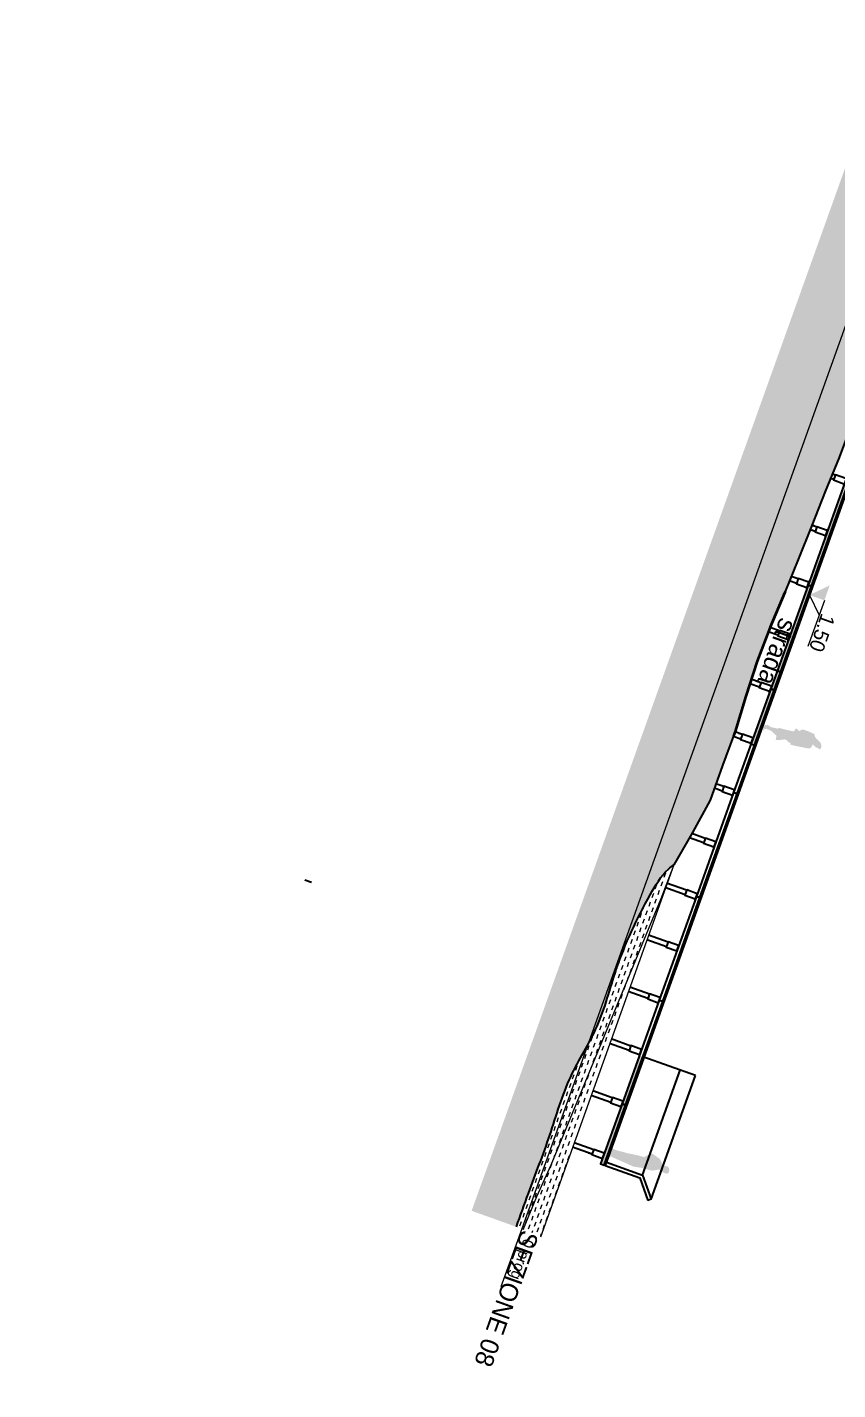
# Model space of a CAD drawing. Header units: inches. Extents: x -3368894 to 5148796, y 84 to 10864301.
# Drawn here: x 502233.65 to 502255.71, y 4346518.92 to 4346556 of the extents above; entities that cross this region are included whole.
import ezdxf

# ---------------------------------------------------------------- set-up
doc = ezdxf.new("R2010")
doc.units = ezdxf.units.IN
doc.header["$MEASUREMENT"] = 0
for name, color, linetype, lineweight in [('_sagome', 252, 'Continuous', 13), ('cm_alberi in secondo piano', 252, 'Continuous', 9), ('cm_campiture', 252, 'Continuous', 9), ('cm_linea di terra', 4, 'Continuous', 25), ('cm_quote', 174, 'Continuous', 0), ('cm_testi', 250, 'Continuous', 0), ('cp_piattaforme volumi_linea', 4, 'Continuous', 25)]:
    doc.layers.add(name, color=color, linetype=linetype, lineweight=lineweight)
doc.layers.add('cm_arredi', color=251, linetype='Continuous')
doc.layers.add('Finestre', color=254, linetype='Continuous', lineweight=9, plot=False)
doc.styles.get("Standard").update_dxf_attribs({"font": 'GOTHIC.TTF'})
doc.dimstyles.new('Quote 200', dxfattribs={"dimtxt": 0.5, "dimasz": 0.2, "dimexe": 1.25, "dimexo": 0.625, "dimgap": 0.2, "dimtad": 1, "dimzin": 1, "dimtxsty": 'Standard', "dimblk": 'ARCHTICK', "dimcen": 2.5, "dimse1": 1, "dimse2": 1, "dimazin": 0, "dimtfac": 1, "dimtmove": 0, "dimatfit": 3, "dimldrblk": 'NONE', "dimfxl": 1, "dimlwd": 0, "dimarcsym": 0})

# ---------------------------------------------------------------- blocks, each defined once
blk = doc.blocks.new('quotaalt')
at = {"layer": 'cm_quote'}
for p, q in [((0, 0.32), (0.991, 0.32)), ((0, 0), (0.32, 0.32))]:
    blk.add_line(p, q, dxfattribs=at)
blk.add_solid([(0, 0.32), (0, 0), (-0.32, 0.32)], dxfattribs=at)
blk = doc.blocks.new('_ArchTick')
at = {"color": 0, "linetype": 'ByBlock', "const_width": 0.15}
blk.add_lwpolyline([(-0.5, -0.5), (0.5, 0.5)], dxfattribs=at)
blk = doc.blocks.new('*D263')
at = {"layer": 'cm_quote', "color": 0, "lineweight": 0, "transparency": 16777216}
for p, q in [((-3368891.703, 8689622.26), (-929594.242, 10864300.067)), ((-3368894.34, 8689619.909), (-3368891.703, 8689622.26))]:
    blk.add_line(p, q, dxfattribs=at)
at = {"layer": 'DEFPOINTS', "color": 0, "transparency": 16777216}
for p in [(-3368891.703, 8689622.26), (503231.569, 4346330.378), (503228.933, 4346328.028)]:
    blk.add_point(p, dxfattribs=at)
at = {"layer": 'cm_quote', "color": 0, "lineweight": 0, "transparency": 16777216, "xscale": 0.2, "yscale": 0.2, "zscale": 0.2}
for p, rotation in [((-3368891.703, 8689622.26), 41.71758129249201), ((-3368894.34, 8689619.909), 221.717581292492)]:
    blk.add_blockref('_ArchTick', p, dxfattribs=dict(at, rotation=rotation))
at = {"layer": 'cm_quote', "color": 0, "transparency": 16777216, "insert": (-929595.199, 10864299.865), "char_height": 0.5, "attachment_point": 5, "rotation": 41.7176}
blk.add_mtext('3,53', dxfattribs=at)
blk = doc.blocks.new('_None')
blk = doc.blocks.new('A$C74992FF4')
for p in [(50, 0.04), (0, 0)]:
    blk.add_line(p, (50, 0))
at = {"flags": 128}
for points in [[(14.86, 1), (15.82, 1), (16.77, 1), (17.72, 1), (26.34, 1.07), (27.33, 1.05), (28.33, 1.01), (29.32, 0.98), (30.32, 0.94), (31.26, 0.902)], [(35.43, 0.899), (36.29, 0.89), (37.29, 0.89), (38.28, 0.74), (39.28, 0.55)]]:
    blk.add_lwpolyline(points, dxfattribs=at)
at = {"color": 0, "lineweight": 35, "flags": 128}
blk.add_lwpolyline([(31.26, 0.902), (31.31, 0.9), (32.31, 0.84), (33.3, 0.82), (34.3, 0.85), (35.3, 0.9), (35.43, 0.899)], dxfattribs=at)
at = {"color": 5, "flags": 128}
blk.add_lwpolyline([(39.28, 0.55), (40.27, 0.53), (48.1, 0.16), (49.05, 0.08), (50, 0.04)], dxfattribs=at)
blk.add_text('strada', height=0.5).set_placement((31.949, 1.002))

msp = doc.modelspace()

# ---------------------------------------------------------------- hatches: boundary and pattern name
at = {"layer": '_sagome'}
for points in [[(502254.862, 4346536.382), (502254.963, 4346536.379), (502254.994, 4346536.414), (502255.024, 4346536.475), (502255.054, 4346536.483), (502255.051, 4346536.469), (502255.052, 4346536.441), (502255.072, 4346536.442), (502255.101, 4346536.426), (502255.096, 4346536.414), (502255.105, 4346536.404), (502255.114, 4346536.404), (502255.176, 4346536.384), (502255.185, 4346536.371), (502255.206, 4346536.349), (502255.238, 4346536.362), (502255.259, 4346536.407), (502255.261, 4346536.471), (502255.238, 4346536.536), (502255.129, 4346536.64), (502255.086, 4346536.699), (502255.081, 4346536.761), (502254.889, 4346536.849), (502254.787, 4346536.883), (502254.724, 4346536.883), (502254.66, 4346536.847), (502254.575, 4346536.926), (502254.529, 4346536.863), (502254.518, 4346536.836), (502254.213, 4346536.905), (502254.103, 4346536.938), (502254.083, 4346536.909), (502254.054, 4346536.918), (502253.893, 4346536.956), (502253.865, 4346536.967), (502253.848, 4346536.99), (502253.812, 4346537.007), (502253.782, 4346537.026), (502253.777, 4346537.024), (502253.792, 4346537), (502253.762, 4346537.01), (502253.713, 4346537.007), (502253.671, 4346536.974), (502253.67, 4346536.947), (502253.693, 4346536.953), (502253.69, 4346536.945), (502253.675, 4346536.863), (502253.684, 4346536.862), (502253.715, 4346536.9), (502253.771, 4346536.911), (502253.795, 4346536.894), (502253.818, 4346536.886), (502253.897, 4346536.854), (502254.04, 4346536.724), (502254.021, 4346536.602), (502254.114, 4346536.605), (502254.204, 4346536.611), (502254.251, 4346536.621), (502254.33, 4346536.603), (502254.338, 4346536.569), (502254.369, 4346536.544), (502254.42, 4346536.527), (502254.417, 4346536.503), (502254.422, 4346536.481), (502254.484, 4346536.46)], [(502250.534, 4346525.305), (502250.571, 4346525.306), (502250.63, 4346525.349), (502250.66, 4346525.352), (502250.863, 4346525.208), (502250.918, 4346525.113), (502250.926, 4346525.05), (502250.939, 4346525.039), (502250.943, 4346525.027), (502250.95, 4346525.01), (502250.992, 4346525.018), (502251.075, 4346525.003), (502251.118, 4346524.955), (502251.124, 4346524.91), (502251.114, 4346524.843), (502251.073, 4346524.799), (502251.039, 4346524.808), (502251.04, 4346524.812), (502250.985, 4346524.823), (502250.924, 4346524.857), (502250.894, 4346524.883), (502250.89, 4346524.909), (502250.845, 4346524.917), (502250.812, 4346524.914), (502250.761, 4346524.903), (502250.667, 4346524.886), (502250.558, 4346524.905), (502250.457, 4346524.953), (502250.431, 4346524.952), (502250.141, 4346524.999), (502249.916, 4346525.102), (502249.675, 4346525.207), (502249.558, 4346525.259), (502249.539, 4346525.277), (502249.518, 4346525.268), (502249.474, 4346525.181), (502249.45, 4346525.187), (502249.474, 4346525.268), (502249.492, 4346525.362), (502249.512, 4346525.398), (502249.538, 4346525.427), (502249.54, 4346525.435), (502249.529, 4346525.451), (502249.537, 4346525.494), (502249.562, 4346525.49), (502249.591, 4346525.478), (502249.701, 4346525.438), (502249.854, 4346525.399), (502250.001, 4346525.357), (502250.022, 4346525.355), (502250.252, 4346525.306), (502250.444, 4346525.256), (502250.463, 4346525.269)]]:
    msp.add_hatch(color=256, dxfattribs=at).paths.add_polyline_path(points)
at = {"layer": 'cm_campiture'}
h = msp.add_hatch(color=253, dxfattribs=at)
h.dxf.hatch_style = 1
edge = h.paths.add_edge_path()
edge.add_line((502258.939, 4346553.356), (502259.166, 4346553.991))
edge.add_line((502259.166, 4346553.991), (502258.396, 4346554.789))
edge.add_line((502258.396, 4346554.789), (502258.789, 4346555.846))
edge.add_line((502258.789, 4346555.846), (502259.886, 4346555.999))
edge.add_line((502259.886, 4346555.999), (502259.903, 4346556.048))
edge.add_line((502259.903, 4346556.048), (502260.243, 4346556.936))
edge.add_line((502260.243, 4346556.936), (502260.619, 4346557.81))
edge.add_line((502260.619, 4346557.81), (502260.94, 4346558.704))
edge.add_line((502260.94, 4346558.704), (502261.235, 4346559.618))
edge.add_line((502261.235, 4346559.618), (502261.433, 4346560.556))
edge.add_line((502261.433, 4346560.556), (502261.716, 4346561.464))
edge.add_line((502261.716, 4346561.464), (502262.103, 4346562.335))
edge.add_line((502262.103, 4346562.335), (502262.483, 4346563.218))
edge.add_line((502262.483, 4346563.218), (502262.85, 4346564.096))
edge.add_line((502262.85, 4346564.096), (502263.227, 4346564.97))
edge.add_line((502263.227, 4346564.97), (502263.602, 4346565.898))
edge.add_line((502263.602, 4346565.898), (502263.958, 4346566.833))
edge.add_line((502263.958, 4346566.833), (502264.286, 4346567.777))
edge.add_line((502264.286, 4346567.777), (502264.586, 4346568.732))
edge.add_line((502264.586, 4346568.732), (502264.866, 4346569.694))
edge.add_line((502264.866, 4346569.694), (502264.991, 4346570.011))
edge.add_line((502264.991, 4346570.011), (502262.608, 4346570.864))
edge.add_line((502262.608, 4346570.864), (502245.745, 4346523.794))
edge.add_line((502245.745, 4346523.794), (502246.963, 4346523.357))
edge.add_spline(control_points=[(502246.963, 4346523.357), (502247.07, 4346523.662), (502247.365, 4346524.497), (502247.901, 4346525.84), (502248.343, 4346527.434), (502249.257, 4346528.8), (502249.683, 4346530.578), (502250.365, 4346531.986), (502250.923, 4346532.956), (502251.195, 4346533.172), (502251.244, 4346533.211)], knot_values=[0, 0, 0, 0, 0.968691, 2.655975, 4.343191, 5.893065, 7.51976, 9.761271, 10.614649, 10.799964, 10.799964, 10.799964, 10.799964], degree=3, periodic=0)
edge.add_line((502251.244, 4346533.211), (502251.76, 4346534.088))
edge.add_line((502251.76, 4346534.088), (502252.235, 4346534.97))
edge.add_line((502252.235, 4346534.97), (502252.572, 4346535.911))
edge.add_line((502252.572, 4346535.911), (502252.87, 4346536.718))
edge.add_line((502252.87, 4346536.718), (502252.915, 4346536.84))
edge.add_line((502252.915, 4346536.84), (502253.206, 4346537.798))
edge.add_line((502253.206, 4346537.798), (502253.515, 4346538.749))
edge.add_line((502253.515, 4346538.749), (502253.867, 4346539.675))
edge.add_line((502253.867, 4346539.675), (502254.261, 4346540.596))
edge.add_line((502254.261, 4346540.596), (502254.633, 4346541.514))
edge.add_line((502254.633, 4346541.514), (502255.008, 4346542.442))
edge.add_line((502255.008, 4346542.442), (502255.37, 4346543.364))
edge.add_line((502255.37, 4346543.364), (502255.745, 4346544.292))
edge.add_line((502255.745, 4346544.292), (502256.097, 4346545.217))
edge.add_line((502256.097, 4346545.217), (502258.939, 4346553.356))
at = {"layer": 'cm_campiture', "linetype": 'Continuous'}
h = msp.add_hatch(dxfattribs=at)
h.set_pattern_fill('DASH', color=256, angle=90)
h.set_pattern_definition([(70.2893, (502264.50103, 4346543.16383), (-0.07551704, 0.15983484), [0.125, -0.125])])
edge = h.paths.add_edge_path()
edge.add_spline(control_points=[(502251.244, 4346533.211), (502251.195, 4346533.172), (502250.923, 4346532.956), (502250.365, 4346531.986), (502249.683, 4346530.578), (502249.257, 4346528.8), (502248.343, 4346527.434), (502247.901, 4346525.84), (502247.365, 4346524.497), (502247.07, 4346523.662), (502246.963, 4346523.357)], knot_values=[0, 0, 0, 0, 0.185315, 1.038693, 3.280204, 4.906899, 6.456773, 8.143989, 9.831273, 10.799964, 10.799964, 10.799964, 10.799964], degree=3, periodic=0)
edge.add_line((502246.963, 4346523.357), (502247.628, 4346523.119))
edge.add_line((502247.628, 4346523.119), (502247.948, 4346524.013))
edge.add_line((502247.948, 4346524.013), (502248.269, 4346524.908))
edge.add_line((502248.269, 4346524.908), (502250.891, 4346532.286))
edge.add_line((502250.891, 4346532.286), (502251.244, 4346533.211))
at = {"layer": 'cp_piattaforme volumi_linea'}
h = msp.add_hatch(color=256, dxfattribs=at)
h.dxf.hatch_style = 1
h.paths.add_polyline_path([(502256.04, 4346543.707), (502255.945, 4346543.741), (502255.878, 4346543.552), (502255.44, 4346542.328), (502255.44, 4346542.328), (502255.372, 4346542.14), (502254.934, 4346540.916), (502254.934, 4346540.916), (502254.9, 4346540.822), (502254.994, 4346540.788)])
h = msp.add_hatch(color=256, dxfattribs=at)
h.dxf.hatch_style = 1
h.paths.add_polyline_path([(502254.994, 4346540.788), (502254.9, 4346540.822), (502254.866, 4346540.728), (502254.428, 4346539.504), (502254.428, 4346539.504), (502254.36, 4346539.316), (502253.888, 4346537.998), (502253.982, 4346537.964)])
h = msp.add_hatch(color=256, dxfattribs=at)
h.dxf.hatch_style = 1
h.paths.add_polyline_path([(502253.443, 4346536.458), (502253.982, 4346537.964), (502253.888, 4346537.998), (502253.854, 4346537.904), (502253.348, 4346536.492)])
h = msp.add_hatch(color=256, dxfattribs=at)
h.dxf.hatch_style = 1
h.paths.add_polyline_path([(502250.407, 4346527.985), (502250.313, 4346528.019), (502249.875, 4346526.795), (502249.875, 4346526.795), (502249.841, 4346526.701), (502249.935, 4346526.667)])
h = msp.add_hatch(color=256, dxfattribs=at)
h.dxf.hatch_style = 1
h.paths.add_polyline_path([(502249.935, 4346526.667), (502249.841, 4346526.701), (502249.807, 4346526.607), (502249.369, 4346525.383), (502249.369, 4346525.383), (502249.301, 4346525.195), (502249.256, 4346525.068), (502249.35, 4346525.034)])

# ---------------------------------------------------------------- linework, layer by layer
at = {"layer": 'cm_arredi'}
for p, q in [((502251.834, 4346527.474), (502250.407, 4346527.985)), ((502250.398, 4346524.765), (502251.421, 4346527.622)), ((502250.63, 4346524.112), (502251.834, 4346527.474)), ((502250.63, 4346524.112), (502250.536, 4346524.078))]:
    msp.add_line(p, q, dxfattribs=at)
for points in [[(502249.378, 4346525.024), (502250.319, 4346524.687), (502250.536, 4346524.078)], [(502249.412, 4346525.118), (502250.398, 4346524.765), (502250.63, 4346524.112)]]:
    msp.add_lwpolyline(points, dxfattribs=at)
at = {"layer": 'cm_campiture', "ltscale": 0.5}
msp.add_lwpolyline([(502251.244, 4346533.211), (502247.615, 4346523.081)], dxfattribs=at)
at = {"layer": 'cm_linea di terra', "linetype": 'Continuous', "flags": 128}
for points in [[(502259.166, 4346553.991), (502258.939, 4346553.356), (502256.097, 4346545.217), (502255.745, 4346544.292), (502255.37, 4346543.364), (502255.008, 4346542.442), (502254.633, 4346541.514), (502254.28, 4346540.642)], [(502254.28, 4346540.642), (502254.261, 4346540.596), (502253.867, 4346539.675), (502253.515, 4346538.749), (502253.206, 4346537.798), (502252.915, 4346536.84), (502252.87, 4346536.718)], [(502252.87, 4346536.718), (502252.572, 4346535.911), (502252.235, 4346534.97), (502251.76, 4346534.088), (502251.244, 4346533.211)]]:
    msp.add_lwpolyline(points, dxfattribs=at)
at = {"layer": 'cm_linea di terra', "linetype": 'Continuous'}
msp.add_spline([(502246.963, 4346523.357), (502247.29, 4346524.269), (502247.873, 4346525.852), (502248.442, 4346527.441), (502249.16, 4346528.814), (502249.68, 4346530.356), (502250.607, 4346532.396), (502251.101, 4346533.092), (502251.244, 4346533.211)], degree=3, dxfattribs=at)
at = {"layer": 'cm_testi'}
msp.add_lwpolyline([(502247.11, 4346523.304), (502246.541, 4346521.727)], dxfattribs=at)
at = {"layer": 'cp_piattaforme volumi_linea', "linetype": 'Continuous'}
for p, q in [((502255.644, 4346543.811), (502255.562, 4346543.841)), ((502255.6, 4346543.689), (502255.514, 4346543.72)), ((502255.094, 4346542.277), (502254.96, 4346542.325)), ((502255.094, 4346542.277), (502255, 4346542.311)), ((502255.138, 4346542.399), (502255.009, 4346542.446)), ((502255.138, 4346542.399), (502255.044, 4346542.433)), ((502254.588, 4346540.865), (502254.398, 4346540.933)), ((502254.588, 4346540.865), (502254.398, 4346540.933)), ((502254.632, 4346540.987), (502254.446, 4346541.054)), ((502254.632, 4346540.987), (502254.446, 4346541.054)), ((502254.082, 4346539.453), (502253.819, 4346539.547)), ((502254.082, 4346539.453), (502253.819, 4346539.547)), ((502254.126, 4346539.575), (502253.865, 4346539.669)), ((502254.126, 4346539.575), (502253.865, 4346539.669)), ((502253.62, 4346538.163), (502253.355, 4346538.258)), ((502253.62, 4346538.163), (502253.355, 4346538.258)), ((502253.576, 4346538.041), (502253.315, 4346538.134)), ((502253.576, 4346538.041), (502253.315, 4346538.134)), ((502253.114, 4346536.751), (502252.91, 4346536.824)), ((502253.114, 4346536.751), (502253.02, 4346536.785)), ((502253.07, 4346536.629), (502252.865, 4346536.702)), ((502253.443, 4346536.458), (502253.348, 4346536.492)), ((502252.564, 4346535.216), (502252.351, 4346535.293)), ((502252.608, 4346535.339), (502252.395, 4346535.415)), ((502252.608, 4346535.339), (502252.395, 4346535.415)), ((502252.564, 4346535.216), (502252.47, 4346535.25)), ((502252.058, 4346533.804), (502251.674, 4346533.942)), ((502252.058, 4346533.804), (502251.674, 4346533.942)), ((502252.102, 4346533.927), (502251.741, 4346534.056)), ((502252.102, 4346533.927), (502251.741, 4346534.056)), ((502251.596, 4346532.515), (502251.052, 4346532.709)), ((502251.596, 4346532.515), (502251.052, 4346532.709)), ((502251.553, 4346532.392), (502251.006, 4346532.588)), ((502251.553, 4346532.392), (502251.006, 4346532.588)), ((502251.09, 4346531.102), (502250.557, 4346531.294)), ((502251.09, 4346531.102), (502250.557, 4346531.294)), ((502251.047, 4346530.98), (502250.513, 4346531.171)), ((502251.047, 4346530.98), (502250.513, 4346531.171)), ((502250.541, 4346529.568), (502250.007, 4346529.759)), ((502250.541, 4346529.568), (502250.007, 4346529.759)), ((502250.585, 4346529.69), (502250.051, 4346529.882)), ((502250.585, 4346529.69), (502250.051, 4346529.882)), ((502250.035, 4346528.156), (502249.501, 4346528.347)), ((502250.035, 4346528.156), (502249.501, 4346528.347)), ((502250.079, 4346528.278), (502249.545, 4346528.469)), ((502250.079, 4346528.278), (502249.545, 4346528.469)), ((502249.529, 4346526.744), (502248.995, 4346526.935)), ((502249.529, 4346526.744), (502248.995, 4346526.935)), ((502249.573, 4346526.866), (502249.039, 4346527.057)), ((502249.573, 4346526.866), (502249.039, 4346527.057)), ((502249.067, 4346525.454), (502248.533, 4346525.645)), ((502249.023, 4346525.332), (502248.489, 4346525.523)), ((502249.023, 4346525.332), (502248.929, 4346525.365)), ((502249.067, 4346525.454), (502248.973, 4346525.488))]:
    msp.add_line(p, q, dxfattribs=at)
for points in [[(502255.929, 4346543.72), (502255.647, 4346543.821), (502255.596, 4346543.68), (502255.879, 4346543.578)], [(502256.04, 4346543.707), (502256.068, 4346543.697), (502249.378, 4346525.024), (502249.35, 4346525.034)], [(502255.424, 4346542.308), (502255.141, 4346542.409), (502255.091, 4346542.268), (502255.373, 4346542.166)], [(502255.424, 4346542.308), (502255.141, 4346542.409), (502255.091, 4346542.268), (502255.373, 4346542.166)], [(502255.373, 4346542.166), (502255.365, 4346542.143), (502255.372, 4346542.14), (502255.44, 4346542.328), (502255.432, 4346542.331), (502255.424, 4346542.308)], [(502255.373, 4346542.166), (502255.365, 4346542.143), (502255.372, 4346542.14), (502255.44, 4346542.328), (502255.432, 4346542.331), (502255.424, 4346542.308)], [(502254.918, 4346540.895), (502254.635, 4346540.997), (502254.585, 4346540.855), (502254.867, 4346540.754)], [(502254.918, 4346540.895), (502254.635, 4346540.997), (502254.585, 4346540.855), (502254.867, 4346540.754)], [(502254.867, 4346540.754), (502254.859, 4346540.731), (502254.866, 4346540.728), (502254.934, 4346540.916), (502254.926, 4346540.919), (502254.918, 4346540.895)], [(502254.867, 4346540.754), (502254.859, 4346540.731), (502254.866, 4346540.728), (502254.934, 4346540.916), (502254.926, 4346540.919), (502254.918, 4346540.895)], [(502254.412, 4346539.483), (502254.129, 4346539.585), (502254.079, 4346539.443), (502254.361, 4346539.342)], [(502254.412, 4346539.483), (502254.129, 4346539.585), (502254.079, 4346539.443), (502254.361, 4346539.342)], [(502254.361, 4346539.342), (502254.353, 4346539.319), (502254.36, 4346539.316), (502254.428, 4346539.504), (502254.42, 4346539.507), (502254.412, 4346539.483)], [(502254.361, 4346539.342), (502254.353, 4346539.319), (502254.36, 4346539.316), (502254.428, 4346539.504), (502254.42, 4346539.507), (502254.412, 4346539.483)], [(502253.906, 4346538.071), (502253.623, 4346538.172), (502253.573, 4346538.031), (502253.855, 4346537.93)], [(502253.906, 4346538.071), (502253.623, 4346538.172), (502253.573, 4346538.031), (502253.855, 4346537.93)], [(502253.855, 4346537.93), (502253.847, 4346537.907), (502253.854, 4346537.904), (502253.922, 4346538.092), (502253.914, 4346538.095), (502253.906, 4346538.071)], [(502253.855, 4346537.93), (502253.847, 4346537.907), (502253.854, 4346537.904), (502253.922, 4346538.092), (502253.914, 4346538.095), (502253.906, 4346538.071)], [(502253.4, 4346536.659), (502253.117, 4346536.76), (502253.067, 4346536.619), (502253.349, 4346536.518)], [(502253.4, 4346536.659), (502253.117, 4346536.76), (502253.067, 4346536.619), (502253.349, 4346536.518)], [(502253.349, 4346536.518), (502253.341, 4346536.494), (502253.348, 4346536.492), (502253.416, 4346536.68), (502253.408, 4346536.683), (502253.4, 4346536.659)], [(502253.349, 4346536.518), (502253.341, 4346536.494), (502253.348, 4346536.492), (502253.416, 4346536.68), (502253.408, 4346536.683), (502253.4, 4346536.659)], [(502252.894, 4346535.247), (502252.612, 4346535.348), (502252.561, 4346535.207), (502252.843, 4346535.106)], [(502252.894, 4346535.247), (502252.612, 4346535.348), (502252.561, 4346535.207), (502252.843, 4346535.106)], [(502252.843, 4346535.106), (502252.835, 4346535.082), (502252.843, 4346535.08), (502252.91, 4346535.268), (502252.902, 4346535.271), (502252.894, 4346535.247)], [(502252.843, 4346535.106), (502252.835, 4346535.082), (502252.843, 4346535.08), (502252.91, 4346535.268), (502252.902, 4346535.271), (502252.894, 4346535.247)], [(502252.388, 4346533.835), (502252.106, 4346533.936), (502252.055, 4346533.795), (502252.338, 4346533.694)], [(502252.388, 4346533.835), (502252.106, 4346533.936), (502252.055, 4346533.795), (502252.338, 4346533.694)], [(502252.338, 4346533.694), (502252.329, 4346533.67), (502252.337, 4346533.667), (502252.404, 4346533.856), (502252.397, 4346533.858), (502252.388, 4346533.835)], [(502252.338, 4346533.694), (502252.329, 4346533.67), (502252.337, 4346533.667), (502252.404, 4346533.856), (502252.397, 4346533.858), (502252.388, 4346533.835)], [(502251.882, 4346532.423), (502251.6, 4346532.524), (502251.549, 4346532.383), (502251.832, 4346532.282)], [(502251.882, 4346532.423), (502251.6, 4346532.524), (502251.549, 4346532.383), (502251.832, 4346532.282)], [(502251.832, 4346532.282), (502251.823, 4346532.258), (502251.831, 4346532.255), (502251.898, 4346532.444), (502251.891, 4346532.446), (502251.882, 4346532.423)], [(502251.832, 4346532.282), (502251.823, 4346532.258), (502251.831, 4346532.255), (502251.898, 4346532.444), (502251.891, 4346532.446), (502251.882, 4346532.423)], [(502251.376, 4346531.011), (502251.094, 4346531.112), (502251.043, 4346530.971), (502251.326, 4346530.869)], [(502251.376, 4346531.011), (502251.094, 4346531.112), (502251.043, 4346530.971), (502251.326, 4346530.869)], [(502251.326, 4346530.869), (502251.317, 4346530.846), (502251.325, 4346530.843), (502251.392, 4346531.032), (502251.385, 4346531.034), (502251.376, 4346531.011)], [(502251.326, 4346530.869), (502251.317, 4346530.846), (502251.325, 4346530.843), (502251.392, 4346531.032), (502251.385, 4346531.034), (502251.376, 4346531.011)], [(502250.87, 4346529.599), (502250.588, 4346529.7), (502250.537, 4346529.559), (502250.82, 4346529.457)], [(502250.87, 4346529.599), (502250.588, 4346529.7), (502250.537, 4346529.559), (502250.82, 4346529.457)], [(502250.82, 4346529.457), (502250.811, 4346529.434), (502250.819, 4346529.431), (502250.886, 4346529.619), (502250.879, 4346529.622), (502250.87, 4346529.599)], [(502250.82, 4346529.457), (502250.811, 4346529.434), (502250.819, 4346529.431), (502250.886, 4346529.619), (502250.879, 4346529.622), (502250.87, 4346529.599)], [(502250.364, 4346528.186), (502250.082, 4346528.288), (502250.031, 4346528.146), (502250.314, 4346528.045)], [(502250.364, 4346528.186), (502250.082, 4346528.288), (502250.031, 4346528.146), (502250.314, 4346528.045)], [(502250.314, 4346528.045), (502250.305, 4346528.022), (502250.313, 4346528.019), (502250.38, 4346528.207), (502250.373, 4346528.21), (502250.364, 4346528.186)], [(502250.314, 4346528.045), (502250.305, 4346528.022), (502250.313, 4346528.019), (502250.38, 4346528.207), (502250.373, 4346528.21), (502250.364, 4346528.186)], [(502249.859, 4346526.774), (502249.576, 4346526.876), (502249.526, 4346526.734), (502249.808, 4346526.633)], [(502249.859, 4346526.774), (502249.576, 4346526.876), (502249.526, 4346526.734), (502249.808, 4346526.633)], [(502249.808, 4346526.633), (502249.8, 4346526.61), (502249.807, 4346526.607), (502249.875, 4346526.795), (502249.867, 4346526.798), (502249.859, 4346526.774)], [(502249.808, 4346526.633), (502249.8, 4346526.61), (502249.807, 4346526.607), (502249.875, 4346526.795), (502249.867, 4346526.798), (502249.859, 4346526.774)], [(502249.353, 4346525.362), (502249.07, 4346525.463), (502249.02, 4346525.322), (502249.302, 4346525.221)], [(502249.353, 4346525.362), (502249.07, 4346525.463), (502249.02, 4346525.322), (502249.302, 4346525.221)], [(502249.302, 4346525.221), (502249.294, 4346525.197), (502249.301, 4346525.195), (502249.369, 4346525.383), (502249.361, 4346525.386), (502249.353, 4346525.362)], [(502249.302, 4346525.221), (502249.294, 4346525.197), (502249.301, 4346525.195), (502249.369, 4346525.383), (502249.361, 4346525.386), (502249.353, 4346525.362)]]:
    msp.add_lwpolyline(points, dxfattribs=at)
for points in [[(502255.945, 4346543.741), (502254.9, 4346540.822), (502254.994, 4346540.788), (502256.04, 4346543.707)], [(502254.9, 4346540.822), (502253.888, 4346537.998), (502253.982, 4346537.964), (502254.994, 4346540.788)], [(502253.888, 4346537.998), (502252.876, 4346535.174), (502252.97, 4346535.14), (502253.982, 4346537.964)], [(502252.876, 4346535.174), (502251.864, 4346532.349), (502251.959, 4346532.316), (502252.97, 4346535.14)], [(502251.864, 4346532.349), (502250.853, 4346529.525), (502250.947, 4346529.492), (502251.959, 4346532.316)], [(502250.853, 4346529.525), (502249.841, 4346526.701), (502249.935, 4346526.667), (502250.947, 4346529.492)], [(502249.841, 4346526.701), (502249.256, 4346525.068), (502249.35, 4346525.034), (502249.935, 4346526.667)]]:
    msp.add_lwpolyline(points, close=True, dxfattribs=at)
at = {"layer": 'cp_piattaforme volumi_linea'}
msp.add_lwpolyline([(502241.201, 4346532.804), (502241.386, 4346532.738)], dxfattribs=at)

# ---------------------------------------------------------------- block references
at = {"layer": 'cm_alberi in secondo piano', "xscale": 1.344, "yscale": 1.344, "zscale": 1.344, "rotation": 250.2892906257504}
msp.add_blockref('quotaalt', (502254.94, 4346540.549), dxfattribs=at)
at = {"layer": 'Finestre', "rotation": 250.2892906191217}
msp.add_blockref('A$C74992FF4', (502263.974, 4346570.375), dxfattribs=at)

# ---------------------------------------------------------------- texts
at = {"layer": 'cm_quote', "attachment_point": 1}
for s, width, insert, char_height, rotation in [('1.50', 0.89726, (502255.647, 4346539.939), 0.4, 250.2893), ('0 prog.', 1.57145, (502247.453, 4346522.953), 0.3, 250.1704)]:
    msp.add_mtext_dynamic_manual_height_columns(s, width=width, gutter_width=1, heights=[0], dxfattribs=dict(at, insert=insert, char_height=char_height, rotation=rotation))
at = {"layer": 'Finestre'}
msp.add_text('SEZIONE 08', height=0.5, rotation=250.2893, dxfattribs=at).set_placement((502247.11, 4346523.304))

# ---------------------------------------------------------------- dimensions: what is measured, and where the dimension line sits
at = {"layer": 'cm_quote'}
dim = msp.add_linear_dim(base=(-3368891.703, 8689622.26), p1=(503228.933, 4346328.028), p2=(503231.569, 4346330.378), angle=41.7176, dimstyle='Quote 200', dxfattribs=at)
dim.commit()
dim.dimension.update_dxf_attribs({"geometry": '*D263', "text_midpoint": (-929594.876, 10864299.502), "dimtype": 161})

doc.saveas('drawing.dxf')
